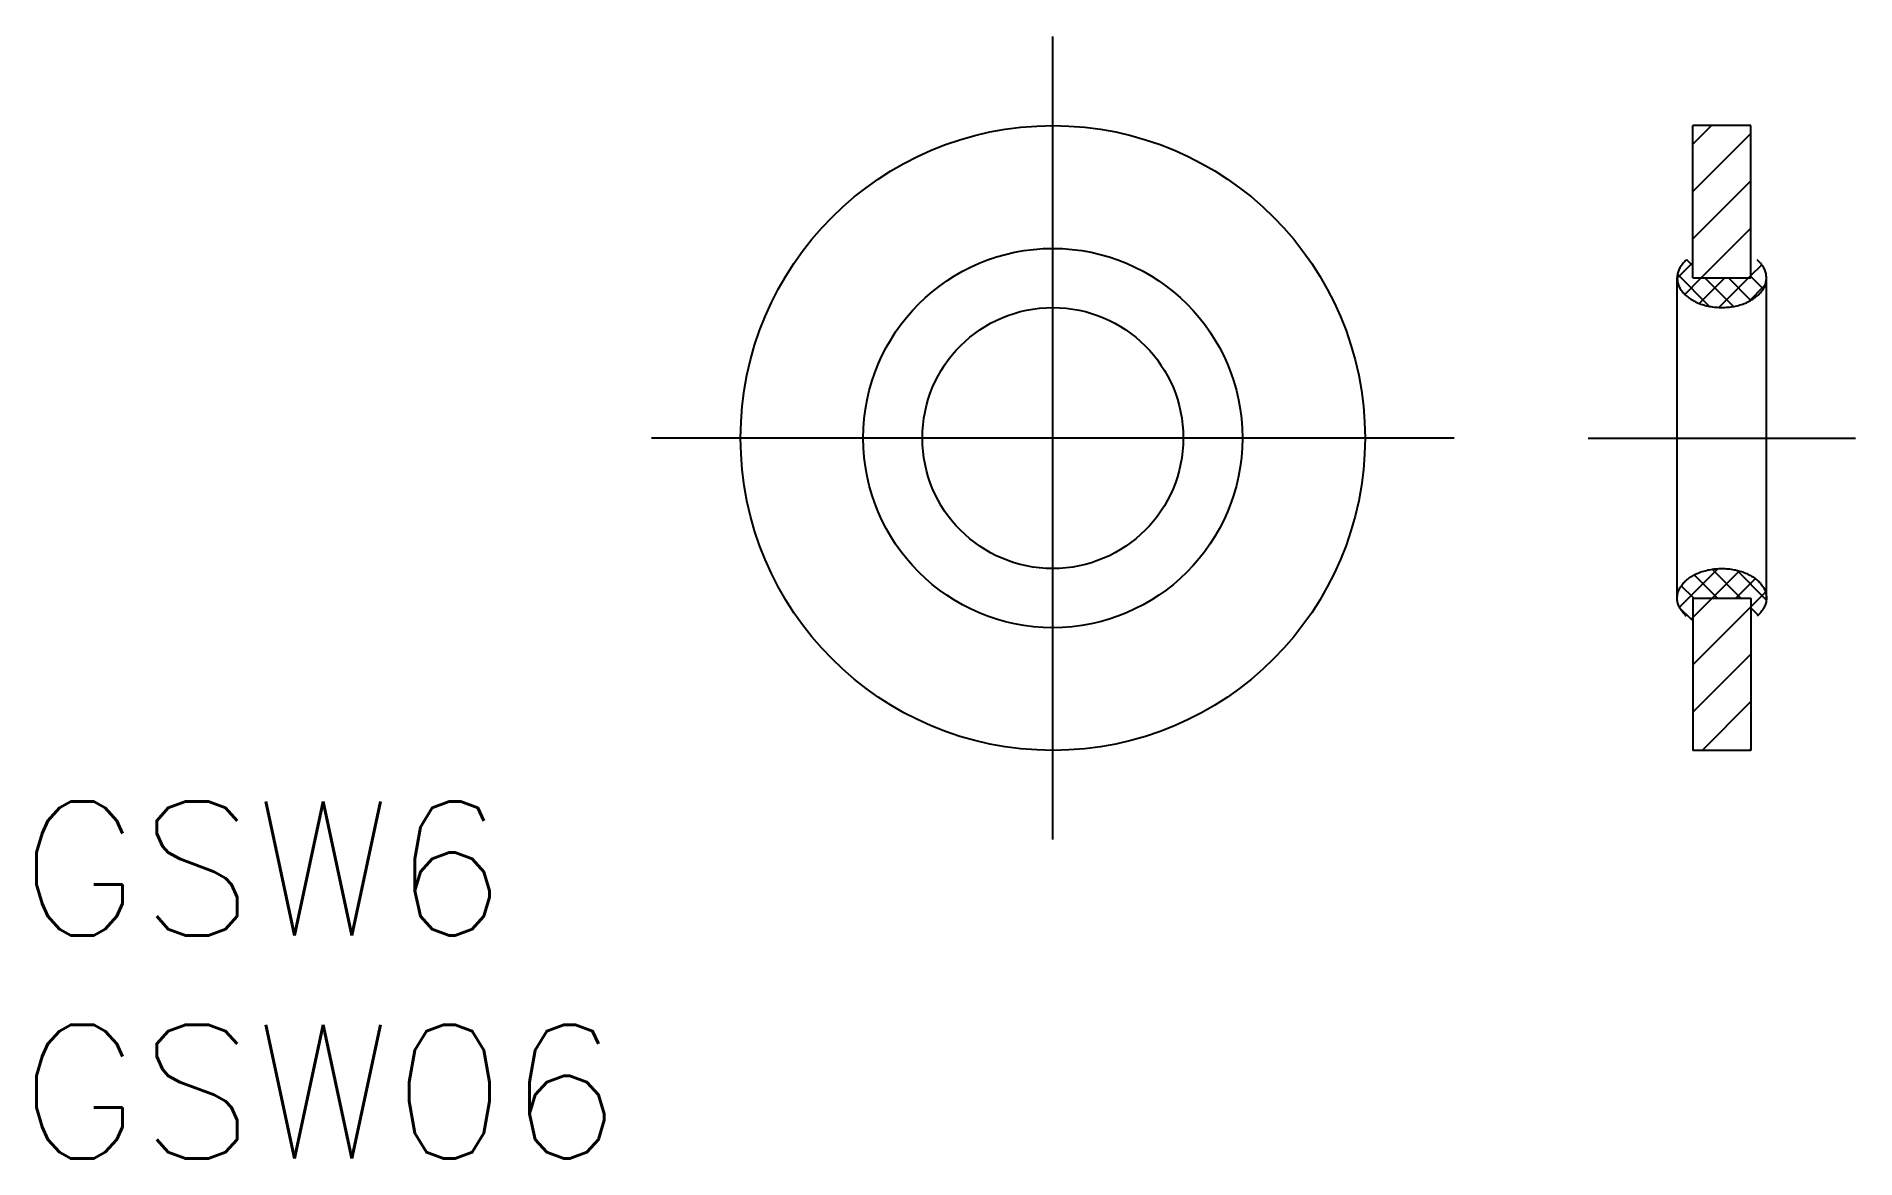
# Model space of a CAD drawing. Extents: x -22.8 to 18, y -16.1 to 9.
import ezdxf

# ---------------------------------------------------------------- set-up
doc = ezdxf.new("R2010")
doc.units = 0
doc.linetypes.add('CENTER', pattern=[50.8, 31.75, -6.35, 6.35, -6.35])
doc.layers.get('0').update_dxf_attribs({"linetype": 'CONTINUOUS'})
doc.layers.add('CENTER', color=1, linetype='CENTER')
doc.styles.get("Standard").update_dxf_attribs({"font": 'txt.shx', "height": 3, "bigfont": 'bigfont.shx'})

msp = doc.modelspace()

# ---------------------------------------------------------------- linework, layer by layer
at = {"color": 7, "linetype": 'CONTINUOUS'}
for p, q in [((15.65, 7), (14.35, 7)), ((14.35, 3.588), (14.35, 7)), ((15.65, 3.588), (15.65, 7)), ((14, -3.588), (14, 3.588)), ((14.35, 3.588), (15.65, 3.588)), ((16, -3.588), (16, 3.588)), ((14.35, -3.588), (15.65, -3.588)), ((14.35, -3.588), (14.35, -7)), ((15.65, -3.588), (15.65, -7)), ((15.65, -7), (14.35, -7))]:
    msp.add_line(p, q, dxfattribs=at)
at = {"color": 3, "linetype": 'CONTINUOUS'}
for p, q in [((14.35, 6.583), (14.767, 7)), ((14.35, 5.522), (15.65, 6.822)), ((14.35, 4.462), (15.65, 5.762)), ((14.537, 3.588), (15.65, 4.701)), ((14, 3.581), (14.35, 3.931)), ((14.35, 3.857), (14.212, 3.995)), ((15.65, 3.64), (15.894, 3.884)), ((14.726, 2.95), (14.008, 3.669)), ((14.168, 3.219), (14.537, 3.588)), ((14.495, 3.016), (15.067, 3.588)), ((15.259, 2.948), (14.619, 3.588)), ((14.936, 2.926), (15.597, 3.588)), ((15.652, 3.085), (15.15, 3.588)), ((15.595, 3.055), (15.972, 3.432)), ((15.597, 3.588), (15.65, 3.64)), ((15.928, 3.34), (15.65, 3.617)), ((14.05, -3.794), (14.916, -2.927)), ((14.9, -3.588), (14.38, -3.068)), ((15.43, -3.588), (14.784, -2.941)), ((14.786, -3.588), (15.395, -2.979)), ((15.316, -3.588), (15.753, -3.151)), ((15.998, -3.625), (15.337, -2.964)), ((14.37, -3.588), (14.092, -3.31)), ((14.35, -4.024), (14.786, -3.588)), ((15.65, -3.784), (15.98, -3.455)), ((14.333, -4.081), (14.054, -3.802)), ((14.308, -4.066), (14.35, -4.024)), ((14.35, -5.084), (15.65, -3.784)), ((15.815, -3.972), (15.65, -3.807)), ((14.35, -6.145), (15.65, -4.845)), ((14.556, -7), (15.65, -5.906)), ((15.616, -7), (15.65, -6.966))]:
    msp.add_line(p, q, dxfattribs=at)
at = {"color": 7, "linetype": 'CONTINUOUS'}
for points in [[(14.209, 3.993, 0), (14.189, 3.975, 0), (14.169, 3.956, 0), (14.15, 3.936, 0), (14.132, 3.916, 0), (14.115, 3.896, 0), (14.1, 3.876, 0), (14.085, 3.855, 0), (14.071, 3.833, 0), (14.059, 3.812, 0), (14.048, 3.79, 0), (14.038, 3.768, 0), (14.029, 3.746, 0), (14.021, 3.723, 0), (14.015, 3.7, 0), (14.009, 3.678, 0), (14.005, 3.655, 0), (14.002, 3.632, 0), (14.001, 3.609, 0), (14, 3.586, 0), (14.001, 3.562, 0), (14.003, 3.539, 0), (14.006, 3.516, 0), (14.01, 3.494, 0), (14.016, 3.471, 0), (14.022, 3.448, 0), (14.03, 3.426, 0), (14.039, 3.403, 0), (14.05, 3.381, 0), (14.061, 3.359, 0), (14.074, 3.338, 0), (14.087, 3.317, 0), (14.102, 3.296, 0), (14.118, 3.275, 0), (14.135, 3.255, 0), (14.153, 3.235, 0), (14.172, 3.216, 0), (14.192, 3.197, 0), (14.213, 3.179, 0), (14.235, 3.161, 0), (14.258, 3.143, 0), (14.282, 3.127, 0), (14.306, 3.11, 0), (14.332, 3.095, 0), (14.358, 3.079, 0), (14.385, 3.065, 0), (14.413, 3.051, 0), (14.442, 3.038, 0), (14.471, 3.025, 0), (14.501, 3.013, 0), (14.531, 3.002, 0), (14.562, 2.992, 0), (14.594, 2.982, 0), (14.626, 2.973, 0), (14.659, 2.965, 0), (14.691, 2.957, 0), (14.725, 2.951, 0), (14.758, 2.945, 0), (14.793, 2.939, 0), (14.827, 2.935, 0), (14.861, 2.931, 0), (14.896, 2.929, 0), (14.93, 2.927, 0), (14.965, 2.925, 0), (15, 2.925, 0), (15.035, 2.925, 0), (15.07, 2.927, 0), (15.104, 2.929, 0), (15.139, 2.931, 0), (15.173, 2.935, 0), (15.207, 2.939, 0), (15.242, 2.945, 0), (15.275, 2.951, 0), (15.309, 2.957, 0), (15.341, 2.965, 0), (15.374, 2.973, 0), (15.406, 2.982, 0), (15.438, 2.992, 0), (15.469, 3.002, 0), (15.499, 3.013, 0), (15.529, 3.025, 0), (15.558, 3.038, 0), (15.587, 3.051, 0), (15.615, 3.065, 0), (15.642, 3.079, 0), (15.668, 3.095, 0), (15.694, 3.11, 0), (15.718, 3.127, 0), (15.742, 3.143, 0), (15.765, 3.161, 0), (15.787, 3.179, 0), (15.808, 3.197, 0), (15.828, 3.216, 0), (15.847, 3.235, 0), (15.865, 3.255, 0), (15.882, 3.275, 0), (15.898, 3.296, 0), (15.913, 3.317, 0), (15.926, 3.338, 0), (15.939, 3.359, 0), (15.95, 3.381, 0), (15.961, 3.403, 0), (15.97, 3.426, 0), (15.978, 3.448, 0), (15.984, 3.471, 0), (15.99, 3.494, 0), (15.994, 3.516, 0), (15.997, 3.539, 0), (15.999, 3.562, 0), (16, 3.586, 0), (15.999, 3.609, 0), (15.998, 3.632, 0), (15.995, 3.655, 0), (15.991, 3.678, 0), (15.985, 3.7, 0), (15.979, 3.723, 0), (15.971, 3.746, 0), (15.962, 3.768, 0), (15.952, 3.79, 0), (15.941, 3.812, 0), (15.929, 3.833, 0), (15.915, 3.855, 0), (15.9, 3.876, 0), (15.885, 3.896, 0), (15.868, 3.916, 0), (15.85, 3.936, 0), (15.831, 3.956, 0), (15.811, 3.975, 0), (15.791, 3.993, 0)], [(14.209, -3.993, 0), (14.189, -3.975, 0), (14.169, -3.956, 0), (14.15, -3.936, 0), (14.132, -3.916, 0), (14.115, -3.896, 0), (14.1, -3.876, 0), (14.085, -3.855, 0), (14.071, -3.833, 0), (14.059, -3.812, 0), (14.048, -3.79, 0), (14.038, -3.768, 0), (14.029, -3.746, 0), (14.021, -3.723, 0), (14.015, -3.7, 0), (14.009, -3.678, 0), (14.005, -3.655, 0), (14.002, -3.632, 0), (14.001, -3.609, 0), (14, -3.586, 0), (14.001, -3.562, 0), (14.003, -3.539, 0), (14.006, -3.516, 0), (14.01, -3.494, 0), (14.016, -3.471, 0), (14.022, -3.448, 0), (14.03, -3.426, 0), (14.039, -3.403, 0), (14.05, -3.381, 0), (14.061, -3.359, 0), (14.074, -3.338, 0), (14.087, -3.317, 0), (14.102, -3.296, 0), (14.118, -3.275, 0), (14.135, -3.255, 0), (14.153, -3.235, 0), (14.172, -3.216, 0), (14.192, -3.197, 0), (14.213, -3.179, 0), (14.235, -3.161, 0), (14.258, -3.143, 0), (14.282, -3.127, 0), (14.306, -3.11, 0), (14.332, -3.095, 0), (14.358, -3.079, 0), (14.385, -3.065, 0), (14.413, -3.051, 0), (14.442, -3.038, 0), (14.471, -3.025, 0), (14.501, -3.013, 0), (14.531, -3.002, 0), (14.562, -2.992, 0), (14.594, -2.982, 0), (14.626, -2.973, 0), (14.659, -2.965, 0), (14.691, -2.957, 0), (14.725, -2.951, 0), (14.758, -2.945, 0), (14.793, -2.939, 0), (14.827, -2.935, 0), (14.861, -2.931, 0), (14.896, -2.929, 0), (14.93, -2.927, 0), (14.965, -2.925, 0), (15, -2.925, 0), (15.035, -2.925, 0), (15.07, -2.927, 0), (15.104, -2.929, 0), (15.139, -2.931, 0), (15.173, -2.935, 0), (15.207, -2.939, 0), (15.242, -2.945, 0), (15.275, -2.951, 0), (15.309, -2.957, 0), (15.341, -2.965, 0), (15.374, -2.973, 0), (15.406, -2.982, 0), (15.438, -2.992, 0), (15.469, -3.002, 0), (15.499, -3.013, 0), (15.529, -3.025, 0), (15.558, -3.038, 0), (15.587, -3.051, 0), (15.615, -3.065, 0), (15.642, -3.079, 0), (15.668, -3.095, 0), (15.694, -3.11, 0), (15.718, -3.127, 0), (15.742, -3.143, 0), (15.765, -3.161, 0), (15.787, -3.179, 0), (15.808, -3.197, 0), (15.828, -3.216, 0), (15.847, -3.235, 0), (15.865, -3.255, 0), (15.882, -3.275, 0), (15.898, -3.296, 0), (15.913, -3.317, 0), (15.926, -3.338, 0), (15.939, -3.359, 0), (15.95, -3.381, 0), (15.961, -3.403, 0), (15.97, -3.426, 0), (15.978, -3.448, 0), (15.984, -3.471, 0), (15.99, -3.494, 0), (15.994, -3.516, 0), (15.997, -3.539, 0), (15.999, -3.562, 0), (16, -3.586, 0), (15.999, -3.609, 0), (15.998, -3.632, 0), (15.995, -3.655, 0), (15.991, -3.678, 0), (15.985, -3.7, 0), (15.979, -3.723, 0), (15.971, -3.746, 0), (15.962, -3.768, 0), (15.952, -3.79, 0), (15.941, -3.812, 0), (15.929, -3.833, 0), (15.915, -3.855, 0), (15.9, -3.876, 0), (15.885, -3.896, 0), (15.868, -3.916, 0), (15.85, -3.936, 0), (15.831, -3.956, 0), (15.811, -3.975, 0), (15.791, -3.993, 0)]]:
    msp.add_polyline3d(points, dxfattribs=at)
for radius in [7, 4.25, 2.925]:
    msp.add_circle((0, 0), radius, dxfattribs=at)
at = {"layer": 'CENTER', "color": 1, "linetype": 'CENTER'}
for p, q in [((0, -9), (0, 9)), ((9, 0), (-9, 0)), ((12, 0), (18, 0))]:
    msp.add_line(p, q, dxfattribs=at)

# ---------------------------------------------------------------- texts
at = {"color": 7, "linetype": 'CONTINUOUS'}
for s, p in [('GSW6', (-23.175, -11.147)), ('GSW06', (-23.175, -16.147))]:
    msp.add_text(s, height=3, dxfattribs=at).set_placement(p)

doc.saveas('drawing.dxf')
